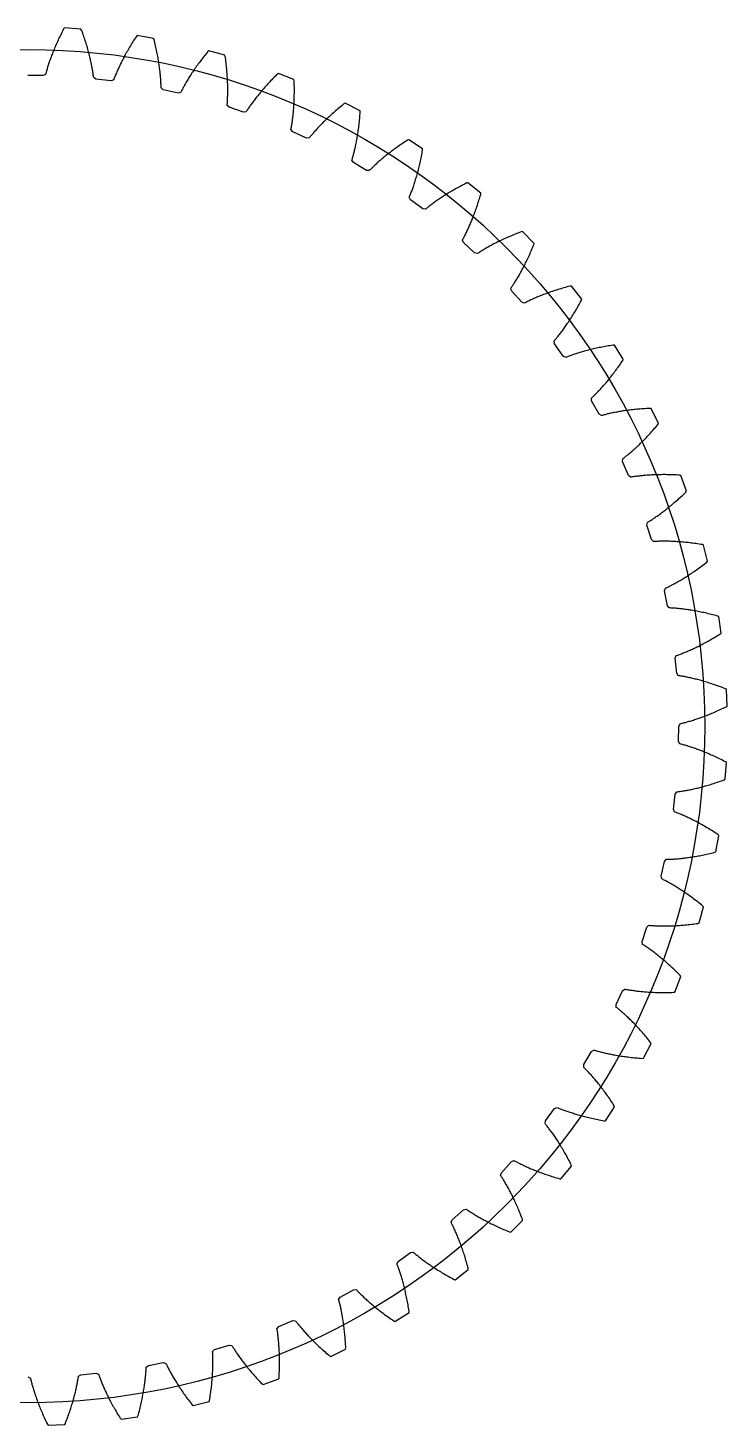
# Model space of a CAD drawing. Extents: x -35.5 to 37.4, y 109.8 to 182.7.
# Drawn here: x 1 to 37.4, y 109.8 to 182.6 of the extents above; entities that cross this region are included whole.
import ezdxf

# ---------------------------------------------------------------- set-up
doc = ezdxf.new("R2010")
doc.units = 0
doc.layers.get('0').update_dxf_attribs({"linetype": 'CONTINUOUS'})

msp = doc.modelspace()

# ---------------------------------------------------------------- linework, layer by layer
for points in [[(34.893, 146.217), (34.96, 146.345), (35.003, 146.355), (35.047, 146.366), (35.092, 146.377), (35.139, 146.389), (35.186, 146.401), (35.234, 146.414), (35.283, 146.427), (35.334, 146.441), (35.385, 146.456), (35.437, 146.471), (35.49, 146.486), (35.545, 146.503), (35.6, 146.52), (35.656, 146.538), (35.713, 146.556), (35.771, 146.575), (35.83, 146.595), (35.89, 146.615), (35.951, 146.637), (36.013, 146.658), (36.076, 146.681), (36.14, 146.704), (36.204, 146.729), (36.27, 146.754), (36.336, 146.779), (36.404, 146.806), (36.472, 146.833), (36.541, 146.861), (36.611, 146.89), (36.682, 146.92), (36.753, 146.951), (36.826, 146.982), (36.899, 147.015), (36.974, 147.048), (37.049, 147.082), (37.125, 147.117), (37.201, 147.153), (37.279, 147.19), (37.357, 147.228), (37.406, 147.266), (37.37, 148.134), (37.319, 148.168), (37.238, 148.199), (37.157, 148.23), (37.078, 148.26), (37, 148.288), (36.922, 148.316), (36.845, 148.343), (36.77, 148.37), (36.695, 148.395), (36.621, 148.42), (36.548, 148.444), (36.476, 148.467), (36.404, 148.49), (36.334, 148.511), (36.265, 148.532), (36.197, 148.553), (36.129, 148.572), (36.063, 148.591), (35.997, 148.609), (35.933, 148.627), (35.87, 148.643), (35.807, 148.66), (35.746, 148.675), (35.685, 148.69), (35.626, 148.704), (35.567, 148.718), (35.51, 148.731), (35.453, 148.743), (35.398, 148.755), (35.344, 148.767), (35.29, 148.778), (35.238, 148.788), (35.187, 148.798), (35.137, 148.807), (35.088, 148.816), (35.039, 148.824), (34.992, 148.832), (34.946, 148.84), (34.902, 148.847), (34.858, 148.853), (34.78, 148.976), (34.707, 149.763), (34.76, 149.898), (34.802, 149.912), (34.845, 149.927), (34.889, 149.943), (34.933, 149.96), (34.979, 149.977), (35.026, 149.995), (35.073, 150.013), (35.122, 150.032), (35.171, 150.052), (35.222, 150.072), (35.273, 150.094), (35.325, 150.116), (35.378, 150.138), (35.433, 150.162), (35.487, 150.186), (35.543, 150.211), (35.6, 150.237), (35.657, 150.264), (35.716, 150.291), (35.775, 150.319), (35.835, 150.348), (35.896, 150.378), (35.958, 150.409), (36.02, 150.441), (36.084, 150.473), (36.148, 150.507), (36.213, 150.541), (36.279, 150.576), (36.345, 150.612), (36.413, 150.649), (36.481, 150.687), (36.55, 150.726), (36.619, 150.766), (36.689, 150.807), (36.761, 150.849), (36.832, 150.892), (36.905, 150.936), (36.978, 150.981), (37.052, 151.026), (37.096, 151.069), (36.971, 151.929), (36.916, 151.957), (36.832, 151.98), (36.749, 152.002), (36.667, 152.023), (36.586, 152.043), (36.506, 152.063), (36.426, 152.082), (36.348, 152.1), (36.271, 152.118), (36.195, 152.135), (36.12, 152.151), (36.046, 152.167), (35.973, 152.181), (35.901, 152.196), (35.83, 152.209), (35.759, 152.222), (35.69, 152.235), (35.622, 152.246), (35.556, 152.258), (35.49, 152.268), (35.425, 152.278), (35.361, 152.288), (35.298, 152.297), (35.236, 152.305), (35.176, 152.313), (35.116, 152.321), (35.058, 152.328), (35, 152.334), (34.944, 152.341), (34.889, 152.346), (34.835, 152.351), (34.782, 152.356), (34.73, 152.361), (34.679, 152.365), (34.629, 152.368), (34.58, 152.372), (34.533, 152.374), (34.486, 152.377), (34.441, 152.379), (34.396, 152.381), (34.307, 152.495), (34.151, 153.27), (34.19, 153.41), (34.23, 153.429), (34.271, 153.448), (34.313, 153.469), (34.356, 153.49), (34.4, 153.511), (34.444, 153.534), (34.49, 153.557), (34.536, 153.581), (34.583, 153.606), (34.631, 153.632), (34.68, 153.658), (34.73, 153.686), (34.78, 153.714), (34.831, 153.743), (34.883, 153.773), (34.936, 153.803), (34.99, 153.835), (35.044, 153.868), (35.1, 153.901), (35.156, 153.935), (35.212, 153.97), (35.27, 154.007), (35.328, 154.044), (35.387, 154.082), (35.446, 154.121), (35.507, 154.161), (35.568, 154.202), (35.63, 154.243), (35.692, 154.286), (35.755, 154.33), (35.819, 154.375), (35.883, 154.421), (35.948, 154.468), (36.014, 154.516), (36.08, 154.565), (36.147, 154.615), (36.215, 154.666), (36.283, 154.719), (36.351, 154.772), (36.391, 154.819), (36.176, 155.661), (36.119, 155.683), (36.033, 155.697), (35.948, 155.71), (35.864, 155.723), (35.781, 155.735), (35.7, 155.746), (35.619, 155.756), (35.54, 155.766), (35.461, 155.776), (35.384, 155.785), (35.307, 155.793), (35.232, 155.801), (35.157, 155.808), (35.084, 155.814), (35.012, 155.821), (34.941, 155.826), (34.871, 155.831), (34.802, 155.836), (34.735, 155.84), (34.668, 155.844), (34.602, 155.847), (34.538, 155.85), (34.475, 155.852), (34.412, 155.854), (34.351, 155.856), (34.291, 155.857), (34.232, 155.858), (34.175, 155.858), (34.118, 155.859), (34.062, 155.858), (34.008, 155.858), (33.955, 155.857), (33.902, 155.856), (33.851, 155.855), (33.802, 155.853), (33.753, 155.851), (33.705, 155.849), (33.659, 155.847), (33.613, 155.844), (33.569, 155.842), (33.468, 155.945), (33.232, 156.7), (33.256, 156.843), (33.294, 156.866), (33.333, 156.89), (33.373, 156.914), (33.413, 156.94), (33.454, 156.966), (33.496, 156.993), (33.539, 157.021), (33.582, 157.05), (33.627, 157.08), (33.672, 157.11), (33.717, 157.142), (33.764, 157.174), (33.811, 157.207), (33.859, 157.241), (33.908, 157.277), (33.957, 157.313), (34.007, 157.35), (34.058, 157.388), (34.109, 157.427), (34.161, 157.467), (34.214, 157.508), (34.268, 157.55), (34.322, 157.592), (34.376, 157.636), (34.431, 157.681), (34.487, 157.727), (34.544, 157.775), (34.601, 157.823), (34.658, 157.872), (34.716, 157.922), (34.775, 157.973), (34.834, 158.026), (34.894, 158.079), (34.954, 158.134), (35.015, 158.19), (35.077, 158.247), (35.138, 158.304), (35.201, 158.364), (35.263, 158.424), (35.298, 158.475), (34.996, 159.289), (34.937, 159.306), (34.85, 159.31), (34.764, 159.315), (34.679, 159.318), (34.596, 159.322), (34.513, 159.324), (34.432, 159.326), (34.352, 159.328), (34.273, 159.329), (34.195, 159.33), (34.118, 159.33), (34.042, 159.33), (33.968, 159.329), (33.894, 159.328), (33.822, 159.327), (33.751, 159.325), (33.68, 159.323), (33.612, 159.32), (33.544, 159.317), (33.477, 159.314), (33.411, 159.31), (33.347, 159.306), (33.284, 159.302), (33.222, 159.297), (33.161, 159.293), (33.101, 159.287), (33.042, 159.282), (32.985, 159.277), (32.928, 159.271), (32.873, 159.265), (32.819, 159.259), (32.766, 159.252), (32.714, 159.246), (32.664, 159.239), (32.614, 159.232), (32.566, 159.226), (32.519, 159.218), (32.473, 159.211), (32.428, 159.204), (32.384, 159.197), (32.273, 159.289), (31.96, 160.016), (31.969, 160.16), (32.004, 160.187), (32.04, 160.215), (32.077, 160.243), (32.114, 160.273), (32.153, 160.303), (32.192, 160.334), (32.231, 160.367), (32.271, 160.4), (32.312, 160.434), (32.354, 160.469), (32.396, 160.505), (32.439, 160.542), (32.482, 160.58), (32.527, 160.619), (32.571, 160.659), (32.617, 160.7), (32.663, 160.742), (32.709, 160.785), (32.756, 160.83), (32.804, 160.875), (32.852, 160.921), (32.901, 160.968), (32.95, 161.017), (32.999, 161.066), (33.05, 161.117), (33.1, 161.168), (33.152, 161.221), (33.203, 161.275), (33.255, 161.33), (33.308, 161.386), (33.361, 161.443), (33.414, 161.501), (33.468, 161.561), (33.523, 161.621), (33.577, 161.683), (33.632, 161.746), (33.688, 161.81), (33.743, 161.875), (33.799, 161.942), (33.829, 161.996), (33.443, 162.775), (33.382, 162.785), (33.295, 162.78), (33.21, 162.776), (33.125, 162.77), (33.042, 162.765), (32.96, 162.759), (32.878, 162.753), (32.799, 162.746), (32.72, 162.739), (32.642, 162.731), (32.566, 162.723), (32.49, 162.715), (32.416, 162.707), (32.343, 162.698), (32.271, 162.689), (32.201, 162.68), (32.131, 162.67), (32.063, 162.66), (31.996, 162.65), (31.93, 162.64), (31.865, 162.63), (31.802, 162.619), (31.739, 162.608), (31.678, 162.597), (31.618, 162.586), (31.559, 162.575), (31.501, 162.563), (31.444, 162.552), (31.389, 162.54), (31.335, 162.529), (31.281, 162.517), (31.229, 162.505), (31.179, 162.493), (31.129, 162.481), (31.08, 162.469), (31.033, 162.457), (30.987, 162.445), (30.942, 162.433), (30.898, 162.422), (30.855, 162.41), (30.735, 162.49), (30.348, 163.18), (30.341, 163.324), (30.374, 163.355), (30.407, 163.386), (30.44, 163.418), (30.475, 163.451), (30.509, 163.486), (30.545, 163.521), (30.581, 163.557), (30.617, 163.594), (30.654, 163.632), (30.692, 163.672), (30.73, 163.712), (30.769, 163.753), (30.808, 163.796), (30.848, 163.839), (30.889, 163.884), (30.929, 163.929), (30.971, 163.976), (31.012, 164.024), (31.054, 164.072), (31.097, 164.122), (31.14, 164.173), (31.184, 164.225), (31.228, 164.279), (31.272, 164.333), (31.317, 164.389), (31.362, 164.445), (31.407, 164.503), (31.453, 164.562), (31.499, 164.622), (31.545, 164.683), (31.592, 164.746), (31.639, 164.809), (31.686, 164.874), (31.734, 164.94), (31.782, 165.007), (31.83, 165.075), (31.878, 165.145), (31.927, 165.216), (31.976, 165.288), (31.999, 165.345), (31.535, 166.079), (31.473, 166.082), (31.387, 166.069), (31.302, 166.055), (31.219, 166.041), (31.136, 166.027), (31.055, 166.012), (30.975, 165.998), (30.896, 165.983), (30.819, 165.967), (30.742, 165.952), (30.667, 165.936), (30.593, 165.92), (30.52, 165.904), (30.449, 165.887), (30.378, 165.871), (30.309, 165.854), (30.241, 165.838), (30.174, 165.821), (30.108, 165.804), (30.044, 165.787), (29.98, 165.769), (29.918, 165.752), (29.857, 165.735), (29.797, 165.718), (29.739, 165.7), (29.681, 165.683), (29.625, 165.665), (29.57, 165.648), (29.516, 165.631), (29.463, 165.613), (29.412, 165.596), (29.361, 165.579), (29.312, 165.562), (29.264, 165.545), (29.217, 165.528), (29.171, 165.511), (29.126, 165.494), (29.083, 165.478), (29.04, 165.461), (28.999, 165.445), (28.871, 165.513), (28.413, 166.158), (28.392, 166.301), (28.421, 166.335), (28.451, 166.369), (28.481, 166.405), (28.511, 166.441), (28.542, 166.479), (28.574, 166.518), (28.606, 166.557), (28.638, 166.598), (28.671, 166.64), (28.705, 166.683), (28.739, 166.727), (28.773, 166.772), (28.807, 166.819), (28.843, 166.866), (28.878, 166.914), (28.914, 166.964), (28.95, 167.015), (28.986, 167.067), (29.023, 167.12), (29.06, 167.174), (29.098, 167.229), (29.136, 167.285), (29.174, 167.343), (29.212, 167.401), (29.251, 167.461), (29.29, 167.522), (29.329, 167.585), (29.368, 167.648), (29.408, 167.713), (29.447, 167.778), (29.487, 167.845), (29.528, 167.913), (29.568, 167.983), (29.608, 168.053), (29.649, 168.125), (29.69, 168.198), (29.731, 168.272), (29.772, 168.348), (29.813, 168.424), (29.83, 168.484), (29.291, 169.165), (29.229, 169.162), (29.145, 169.14), (29.062, 169.117), (28.981, 169.095), (28.9, 169.072), (28.821, 169.049), (28.743, 169.026), (28.666, 169.003), (28.591, 168.979), (28.516, 168.956), (28.443, 168.932), (28.371, 168.909), (28.301, 168.885), (28.231, 168.861), (28.163, 168.838), (28.095, 168.814), (28.03, 168.79), (27.965, 168.766), (27.901, 168.742), (27.839, 168.719), (27.778, 168.695), (27.718, 168.671), (27.659, 168.648), (27.601, 168.624), (27.544, 168.601), (27.489, 168.578), (27.435, 168.554), (27.382, 168.531), (27.33, 168.509), (27.28, 168.486), (27.23, 168.463), (27.182, 168.441), (27.134, 168.419), (27.088, 168.397), (27.043, 168.375), (27, 168.353), (26.957, 168.332), (26.915, 168.311), (26.875, 168.29), (26.836, 168.27), (26.701, 168.324), (26.179, 168.917), (26.143, 169.058), (26.168, 169.094), (26.194, 169.132), (26.22, 169.17), (26.246, 169.21), (26.273, 169.25), (26.301, 169.292), (26.328, 169.335), (26.356, 169.379), (26.385, 169.424), (26.414, 169.47), (26.443, 169.518), (26.472, 169.566), (26.501, 169.616), (26.531, 169.667), (26.562, 169.719), (26.592, 169.772), (26.623, 169.826), (26.654, 169.881), (26.685, 169.938), (26.716, 169.995), (26.747, 170.054), (26.779, 170.114), (26.811, 170.175), (26.843, 170.238), (26.875, 170.301), (26.907, 170.366), (26.94, 170.432), (26.972, 170.499), (27.005, 170.568), (27.038, 170.637), (27.07, 170.708), (27.103, 170.78), (27.136, 170.853), (27.169, 170.928), (27.202, 171.003), (27.235, 171.08), (27.268, 171.158), (27.3, 171.237), (27.333, 171.318), (27.344, 171.379), (26.737, 172), (26.676, 171.991), (26.595, 171.96), (26.515, 171.929), (26.436, 171.898), (26.358, 171.867), (26.282, 171.835), (26.207, 171.804), (26.133, 171.773), (26.06, 171.742), (25.989, 171.711), (25.918, 171.68), (25.849, 171.649), (25.781, 171.618), (25.715, 171.587), (25.649, 171.556), (25.585, 171.526), (25.522, 171.495), (25.46, 171.465), (25.399, 171.434), (25.339, 171.404), (25.281, 171.374), (25.224, 171.345), (25.168, 171.315), (25.113, 171.286), (25.059, 171.256), (25.007, 171.227), (24.955, 171.199), (24.905, 171.17), (24.856, 171.142), (24.808, 171.114), (24.761, 171.087), (24.715, 171.059), (24.67, 171.032), (24.627, 171.006), (24.584, 170.979), (24.543, 170.953), (24.503, 170.928), (24.464, 170.902), (24.426, 170.878), (24.389, 170.853), (24.249, 170.892), (23.668, 171.428), (23.617, 171.564), (23.639, 171.603), (23.66, 171.643), (23.682, 171.684), (23.705, 171.726), (23.727, 171.769), (23.75, 171.814), (23.773, 171.859), (23.796, 171.906), (23.82, 171.954), (23.843, 172.003), (23.867, 172.053), (23.891, 172.104), (23.916, 172.157), (23.94, 172.21), (23.965, 172.265), (23.989, 172.321), (24.014, 172.378), (24.039, 172.436), (24.064, 172.496), (24.089, 172.557), (24.115, 172.618), (24.14, 172.681), (24.165, 172.746), (24.19, 172.811), (24.216, 172.878), (24.241, 172.945), (24.266, 173.014), (24.292, 173.085), (24.317, 173.156), (24.342, 173.229), (24.367, 173.302), (24.393, 173.377), (24.418, 173.454), (24.442, 173.531), (24.467, 173.61), (24.492, 173.69), (24.516, 173.771), (24.541, 173.853), (24.565, 173.936), (24.57, 173.998), (23.901, 174.553), (23.841, 174.537), (23.764, 174.497), (23.687, 174.458), (23.612, 174.419), (23.538, 174.38), (23.465, 174.341), (23.394, 174.302), (23.324, 174.264), (23.255, 174.225), (23.187, 174.187), (23.12, 174.149), (23.055, 174.111), (22.99, 174.073), (22.927, 174.035), (22.865, 173.998), (22.804, 173.96), (22.745, 173.923), (22.686, 173.887), (22.629, 173.85), (22.573, 173.814), (22.518, 173.778), (22.464, 173.742), (22.412, 173.707), (22.36, 173.672), (22.31, 173.638), (22.261, 173.603), (22.212, 173.569), (22.165, 173.536), (22.119, 173.503), (22.075, 173.47), (22.031, 173.437), (21.988, 173.405), (21.947, 173.374), (21.906, 173.343), (21.867, 173.312), (21.828, 173.282), (21.791, 173.252), (21.755, 173.223), (21.719, 173.195), (21.685, 173.166), (21.542, 173.191), (20.908, 173.663), (20.844, 173.793), (20.861, 173.834), (20.878, 173.876), (20.896, 173.919), (20.914, 173.963), (20.931, 174.009), (20.949, 174.055), (20.968, 174.103), (20.986, 174.152), (21.004, 174.202), (21.023, 174.253), (21.041, 174.305), (21.06, 174.359), (21.079, 174.413), (21.097, 174.469), (21.116, 174.526), (21.135, 174.585), (21.153, 174.644), (21.172, 174.705), (21.191, 174.766), (21.209, 174.829), (21.228, 174.893), (21.247, 174.959), (21.265, 175.025), (21.283, 175.093), (21.302, 175.162), (21.32, 175.232), (21.338, 175.303), (21.356, 175.375), (21.373, 175.449), (21.391, 175.524), (21.408, 175.6), (21.425, 175.677), (21.442, 175.756), (21.459, 175.835), (21.475, 175.916), (21.491, 175.998), (21.507, 176.081), (21.523, 176.166), (21.538, 176.251), (21.536, 176.313), (20.813, 176.795), (20.756, 176.773), (20.683, 176.725), (20.611, 176.678), (20.54, 176.632), (20.471, 176.585), (20.402, 176.539), (20.335, 176.493), (20.269, 176.447), (20.205, 176.401), (20.141, 176.356), (20.079, 176.311), (20.018, 176.266), (19.958, 176.222), (19.899, 176.178), (19.841, 176.134), (19.785, 176.091), (19.729, 176.048), (19.675, 176.005), (19.622, 175.963), (19.57, 175.921), (19.519, 175.88), (19.469, 175.839), (19.421, 175.798), (19.373, 175.758), (19.327, 175.718), (19.281, 175.679), (19.237, 175.64), (19.194, 175.602), (19.151, 175.564), (19.11, 175.527), (19.07, 175.49), (19.031, 175.454), (18.993, 175.418), (18.956, 175.383), (18.92, 175.348), (18.885, 175.314), (18.851, 175.281), (18.818, 175.248), (18.786, 175.216), (18.755, 175.184), (18.61, 175.194), (17.93, 175.597), (17.852, 175.719), (17.865, 175.762), (17.878, 175.805), (17.891, 175.85), (17.904, 175.896), (17.917, 175.943), (17.93, 175.991), (17.943, 176.041), (17.956, 176.091), (17.969, 176.143), (17.982, 176.196), (17.995, 176.25), (18.008, 176.305), (18.021, 176.361), (18.034, 176.419), (18.046, 176.477), (18.059, 176.537), (18.071, 176.598), (18.084, 176.66), (18.096, 176.724), (18.108, 176.788), (18.12, 176.854), (18.131, 176.921), (18.143, 176.989), (18.154, 177.058), (18.165, 177.129), (18.175, 177.2), (18.186, 177.273), (18.196, 177.347), (18.206, 177.422), (18.215, 177.498), (18.225, 177.576), (18.234, 177.654), (18.242, 177.734), (18.251, 177.815), (18.258, 177.897), (18.266, 177.98), (18.273, 178.065), (18.28, 178.15), (18.286, 178.237), (18.278, 178.298), (17.508, 178.702), (17.453, 178.674), (17.386, 178.619), (17.319, 178.565), (17.254, 178.511), (17.189, 178.457), (17.126, 178.404), (17.065, 178.351), (17.004, 178.299), (16.944, 178.247), (16.886, 178.195), (16.829, 178.144), (16.772, 178.093), (16.717, 178.043), (16.664, 177.993), (16.611, 177.943), (16.559, 177.894), (16.508, 177.846), (16.459, 177.798), (16.411, 177.75), (16.363, 177.703), (16.317, 177.656), (16.272, 177.61), (16.228, 177.565), (16.184, 177.52), (16.142, 177.476), (16.101, 177.432), (16.061, 177.389), (16.022, 177.346), (15.984, 177.304), (15.947, 177.263), (15.911, 177.222), (15.876, 177.182), (15.842, 177.142), (15.809, 177.104), (15.776, 177.065), (15.745, 177.028), (15.715, 176.991), (15.685, 176.955), (15.657, 176.92), (15.629, 176.885), (15.485, 176.879), (14.766, 177.209), (14.676, 177.323), (14.684, 177.366), (14.693, 177.411), (14.701, 177.457), (14.709, 177.504), (14.717, 177.552), (14.725, 177.601), (14.733, 177.652), (14.74, 177.703), (14.748, 177.756), (14.755, 177.81), (14.763, 177.865), (14.77, 177.921), (14.777, 177.979), (14.783, 178.037), (14.79, 178.097), (14.796, 178.158), (14.802, 178.22), (14.808, 178.283), (14.813, 178.347), (14.818, 178.413), (14.823, 178.479), (14.828, 178.547), (14.832, 178.616), (14.836, 178.686), (14.839, 178.757), (14.842, 178.829), (14.845, 178.903), (14.848, 178.977), (14.85, 179.053), (14.851, 179.13), (14.852, 179.208), (14.853, 179.287), (14.853, 179.367), (14.853, 179.448), (14.852, 179.531), (14.851, 179.614), (14.849, 179.699), (14.847, 179.785), (14.844, 179.872), (14.829, 179.932), (14.022, 180.253), (13.97, 180.219), (13.909, 180.158), (13.848, 180.097), (13.789, 180.037), (13.73, 179.977), (13.673, 179.917), (13.617, 179.858), (13.562, 179.8), (13.509, 179.742), (13.456, 179.684), (13.404, 179.627), (13.354, 179.571), (13.304, 179.515), (13.256, 179.459), (13.209, 179.405), (13.162, 179.351), (13.117, 179.297), (13.073, 179.244), (13.03, 179.192), (12.988, 179.14), (12.947, 179.089), (12.906, 179.038), (12.867, 178.988), (12.829, 178.939), (12.792, 178.891), (12.755, 178.843), (12.72, 178.796), (12.686, 178.749), (12.652, 178.703), (12.62, 178.658), (12.588, 178.614), (12.558, 178.571), (12.528, 178.528), (12.499, 178.486), (12.471, 178.444), (12.444, 178.404), (12.417, 178.364), (12.392, 178.325), (12.367, 178.287), (12.343, 178.25), (12.2, 178.229), (11.451, 178.482), (11.349, 178.585), (11.353, 178.63), (11.357, 178.675), (11.36, 178.721), (11.363, 178.769), (11.366, 178.818), (11.369, 178.867), (11.372, 178.918), (11.374, 178.971), (11.376, 179.024), (11.378, 179.078), (11.379, 179.134), (11.38, 179.19), (11.381, 179.248), (11.382, 179.307), (11.382, 179.367), (11.381, 179.428), (11.381, 179.49), (11.38, 179.554), (11.379, 179.618), (11.377, 179.684), (11.375, 179.751), (11.372, 179.819), (11.369, 179.887), (11.366, 179.958), (11.362, 180.029), (11.357, 180.101), (11.353, 180.174), (11.347, 180.249), (11.341, 180.324), (11.335, 180.401), (11.328, 180.478), (11.32, 180.557), (11.312, 180.637), (11.303, 180.718), (11.294, 180.8), (11.284, 180.883), (11.273, 180.967), (11.262, 181.052), (11.25, 181.138), (11.229, 181.196), (10.393, 181.431), (10.345, 181.392), (10.29, 181.325), (10.236, 181.258), (10.183, 181.191), (10.132, 181.126), (10.081, 181.061), (10.032, 180.996), (9.983, 180.932), (9.936, 180.869), (9.889, 180.806), (9.844, 180.744), (9.8, 180.683), (9.756, 180.622), (9.714, 180.562), (9.673, 180.502), (9.632, 180.444), (9.593, 180.386), (9.554, 180.328), (9.517, 180.272), (9.48, 180.216), (9.445, 180.161), (9.41, 180.106), (9.376, 180.053), (9.344, 180), (9.312, 179.948), (9.281, 179.896), (9.25, 179.846), (9.221, 179.796), (9.193, 179.747), (9.165, 179.699), (9.138, 179.651), (9.112, 179.605), (9.087, 179.559), (9.063, 179.514), (9.039, 179.47), (9.016, 179.427), (8.994, 179.385), (8.973, 179.343), (8.952, 179.303), (8.933, 179.263), (8.792, 179.227), (8.021, 179.401), (7.909, 179.493), (7.908, 179.538), (7.907, 179.583), (7.905, 179.63), (7.904, 179.677), (7.902, 179.726), (7.899, 179.776), (7.896, 179.827), (7.893, 179.879), (7.89, 179.932), (7.886, 179.986), (7.881, 180.042), (7.876, 180.098), (7.871, 180.156), (7.866, 180.214), (7.859, 180.274), (7.853, 180.335), (7.846, 180.397), (7.838, 180.46), (7.83, 180.524), (7.822, 180.589), (7.813, 180.655), (7.803, 180.722), (7.793, 180.79), (7.782, 180.86), (7.771, 180.93), (7.759, 181.001), (7.746, 181.074), (7.733, 181.147), (7.719, 181.222), (7.705, 181.297), (7.69, 181.374), (7.674, 181.451), (7.657, 181.53), (7.64, 181.609), (7.622, 181.69), (7.604, 181.771), (7.585, 181.854), (7.564, 181.937), (7.544, 182.022), (7.517, 182.077), (6.661, 182.223), (6.617, 182.18), (6.569, 182.107), (6.523, 182.035), (6.477, 181.963), (6.433, 181.892), (6.389, 181.822), (6.346, 181.753), (6.305, 181.684), (6.264, 181.616), (6.225, 181.549), (6.186, 181.483), (6.149, 181.417), (6.112, 181.352), (6.076, 181.288), (6.041, 181.225), (6.007, 181.162), (5.974, 181.1), (5.942, 181.039), (5.91, 180.979), (5.88, 180.92), (5.85, 180.861), (5.821, 180.803), (5.794, 180.746), (5.766, 180.69), (5.74, 180.635), (5.715, 180.581), (5.69, 180.527), (5.666, 180.475), (5.643, 180.423), (5.62, 180.372), (5.598, 180.322), (5.578, 180.273), (5.557, 180.225), (5.538, 180.178), (5.519, 180.132), (5.501, 180.087), (5.483, 180.042), (5.466, 179.999), (5.45, 179.956), (5.435, 179.915), (5.299, 179.865), (4.513, 179.956), (4.393, 180.037), (4.387, 180.081), (4.381, 180.126), (4.375, 180.172), (4.368, 180.219), (4.361, 180.267), (4.353, 180.317), (4.345, 180.367), (4.336, 180.418), (4.327, 180.471), (4.318, 180.525), (4.308, 180.579), (4.297, 180.635), (4.286, 180.691), (4.274, 180.749), (4.262, 180.808), (4.249, 180.868), (4.235, 180.929), (4.221, 180.99), (4.207, 181.053), (4.191, 181.117), (4.175, 181.182), (4.159, 181.248), (4.141, 181.314), (4.123, 181.382), (4.105, 181.451), (4.086, 181.521), (4.065, 181.591), (4.045, 181.663), (4.023, 181.736), (4.001, 181.809), (3.978, 181.884), (3.954, 181.959), (3.93, 182.036), (3.904, 182.113), (3.878, 182.191), (3.851, 182.27), (3.823, 182.35), (3.795, 182.431), (3.765, 182.513), (3.732, 182.565), (2.866, 182.621), (2.827, 182.573), (2.787, 182.496), (2.748, 182.419), (2.71, 182.343), (2.673, 182.268), (2.638, 182.194), (2.602, 182.121), (2.568, 182.048), (2.535, 181.976), (2.503, 181.905), (2.471, 181.835), (2.441, 181.766), (2.411, 181.697), (2.382, 181.63), (2.354, 181.563), (2.327, 181.497), (2.3, 181.432), (2.275, 181.368), (2.25, 181.305), (2.226, 181.243), (2.202, 181.182), (2.18, 181.121), (2.158, 181.062), (2.137, 181.003), (2.116, 180.945), (2.097, 180.889), (2.077, 180.833), (2.059, 180.778), (2.041, 180.724), (2.024, 180.672), (2.008, 180.62), (1.992, 180.569), (1.977, 180.519), (1.963, 180.47), (1.949, 180.422), (1.936, 180.375), (1.923, 180.329), (1.911, 180.284), (1.899, 180.24), (1.888, 180.197), (1.758, 180.133), (0.967, 180.142)], [(0.967, 112.291), (1.096, 112.224), (1.106, 112.181), (1.116, 112.137), (1.127, 112.092), (1.139, 112.045), (1.151, 111.998), (1.164, 111.95), (1.177, 111.901), (1.191, 111.85), (1.206, 111.799), (1.221, 111.747), (1.237, 111.694), (1.253, 111.639), (1.27, 111.584), (1.288, 111.528), (1.306, 111.471), (1.326, 111.413), (1.345, 111.354), (1.366, 111.294), (1.387, 111.233), (1.409, 111.171), (1.431, 111.108), (1.455, 111.044), (1.479, 110.98), (1.504, 110.914), (1.53, 110.848), (1.556, 110.78), (1.584, 110.712), (1.612, 110.643), (1.641, 110.573), (1.671, 110.502), (1.701, 110.431), (1.733, 110.358), (1.765, 110.285), (1.798, 110.21), (1.833, 110.135), (1.868, 110.059), (1.904, 109.983), (1.941, 109.905), (1.979, 109.827), (2.017, 109.778), (2.884, 109.814), (2.918, 109.865), (2.95, 109.946), (2.98, 110.027), (3.01, 110.106), (3.039, 110.184), (3.067, 110.262), (3.094, 110.339), (3.12, 110.414), (3.146, 110.489), (3.171, 110.563), (3.194, 110.636), (3.218, 110.708), (3.24, 110.78), (3.262, 110.85), (3.283, 110.919), (3.303, 110.987), (3.323, 111.055), (3.341, 111.121), (3.36, 111.187), (3.377, 111.251), (3.394, 111.314), (3.41, 111.377), (3.425, 111.438), (3.44, 111.499), (3.455, 111.558), (3.468, 111.617), (3.481, 111.674), (3.494, 111.731), (3.506, 111.786), (3.517, 111.84), (3.528, 111.894), (3.538, 111.946), (3.548, 111.997), (3.558, 112.047), (3.566, 112.096), (3.575, 112.145), (3.583, 112.192), (3.59, 112.238), (3.597, 112.282), (3.604, 112.326), (3.726, 112.404), (4.513, 112.477), (4.648, 112.424), (4.663, 112.382), (4.678, 112.339), (4.694, 112.295), (4.71, 112.251), (4.727, 112.205), (4.745, 112.158), (4.763, 112.111), (4.782, 112.062), (4.802, 112.013), (4.823, 111.962), (4.844, 111.911), (4.866, 111.859), (4.889, 111.806), (4.912, 111.751), (4.937, 111.697), (4.962, 111.641), (4.987, 111.584), (5.014, 111.527), (5.041, 111.468), (5.07, 111.409), (5.099, 111.349), (5.129, 111.288), (5.16, 111.226), (5.191, 111.164), (5.224, 111.1), (5.257, 111.036), (5.291, 110.971), (5.327, 110.905), (5.363, 110.839), (5.4, 110.771), (5.438, 110.703), (5.477, 110.634), (5.517, 110.565), (5.558, 110.495), (5.599, 110.423), (5.642, 110.352), (5.686, 110.279), (5.731, 110.206), (5.777, 110.132), (5.82, 110.088), (6.679, 110.213), (6.707, 110.268), (6.73, 110.352), (6.752, 110.435), (6.773, 110.517), (6.794, 110.598), (6.814, 110.678), (6.833, 110.758), (6.851, 110.836), (6.868, 110.913), (6.885, 110.989), (6.901, 111.064), (6.917, 111.138), (6.932, 111.211), (6.946, 111.283), (6.96, 111.354), (6.973, 111.425), (6.985, 111.494), (6.997, 111.562), (7.008, 111.628), (7.019, 111.694), (7.029, 111.759), (7.038, 111.823), (7.047, 111.886), (7.056, 111.948), (7.064, 112.008), (7.071, 112.068), (7.078, 112.126), (7.085, 112.184), (7.091, 112.24), (7.097, 112.295), (7.102, 112.349), (7.107, 112.402), (7.111, 112.454), (7.115, 112.505), (7.119, 112.555), (7.122, 112.604), (7.125, 112.651), (7.127, 112.698), (7.13, 112.743), (7.132, 112.788), (7.245, 112.877), (8.021, 113.033), (8.16, 112.994), (8.179, 112.954), (8.199, 112.913), (8.219, 112.871), (8.24, 112.828), (8.262, 112.784), (8.284, 112.74), (8.308, 112.694), (8.332, 112.648), (8.357, 112.601), (8.382, 112.553), (8.409, 112.504), (8.436, 112.454), (8.464, 112.404), (8.493, 112.353), (8.523, 112.301), (8.554, 112.248), (8.585, 112.194), (8.618, 112.14), (8.651, 112.084), (8.686, 112.028), (8.721, 111.972), (8.757, 111.914), (8.794, 111.856), (8.832, 111.797), (8.871, 111.738), (8.911, 111.677), (8.952, 111.616), (8.994, 111.554), (9.037, 111.492), (9.081, 111.429), (9.126, 111.365), (9.172, 111.301), (9.218, 111.236), (9.266, 111.17), (9.316, 111.104), (9.366, 111.037), (9.417, 110.969), (9.469, 110.901), (9.522, 110.833), (9.57, 110.793), (10.411, 111.008), (10.434, 111.065), (10.447, 111.151), (10.461, 111.236), (10.473, 111.32), (10.485, 111.403), (10.496, 111.484), (10.507, 111.565), (10.517, 111.644), (10.526, 111.723), (10.535, 111.801), (10.543, 111.877), (10.551, 111.952), (10.558, 112.027), (10.565, 112.1), (10.571, 112.172), (10.577, 112.243), (10.582, 112.313), (10.586, 112.382), (10.59, 112.449), (10.594, 112.516), (10.597, 112.582), (10.6, 112.646), (10.603, 112.709), (10.605, 112.772), (10.606, 112.833), (10.607, 112.893), (10.608, 112.952), (10.609, 113.01), (10.609, 113.066), (10.609, 113.122), (10.608, 113.176), (10.608, 113.229), (10.606, 113.282), (10.605, 113.333), (10.604, 113.383), (10.602, 113.431), (10.6, 113.479), (10.597, 113.525), (10.595, 113.571), (10.592, 113.615), (10.696, 113.716), (11.451, 113.952), (11.594, 113.928), (11.617, 113.89), (11.64, 113.851), (11.665, 113.811), (11.69, 113.771), (11.716, 113.73), (11.744, 113.688), (11.771, 113.645), (11.8, 113.602), (11.83, 113.557), (11.861, 113.512), (11.892, 113.467), (11.924, 113.42), (11.958, 113.373), (11.992, 113.325), (12.027, 113.276), (12.063, 113.227), (12.1, 113.177), (12.138, 113.126), (12.177, 113.075), (12.217, 113.023), (12.258, 112.97), (12.3, 112.916), (12.343, 112.862), (12.387, 112.808), (12.432, 112.753), (12.478, 112.697), (12.525, 112.64), (12.573, 112.583), (12.622, 112.526), (12.673, 112.468), (12.724, 112.409), (12.776, 112.35), (12.83, 112.29), (12.884, 112.23), (12.94, 112.169), (12.997, 112.107), (13.055, 112.046), (13.114, 111.983), (13.174, 111.921), (13.225, 111.886), (14.04, 112.188), (14.056, 112.247), (14.061, 112.334), (14.065, 112.42), (14.069, 112.505), (14.072, 112.588), (14.075, 112.671), (14.077, 112.752), (14.078, 112.832), (14.08, 112.911), (14.08, 112.989), (14.08, 113.066), (14.08, 113.142), (14.08, 113.216), (14.079, 113.29), (14.077, 113.362), (14.075, 113.433), (14.073, 113.504), (14.07, 113.572), (14.067, 113.64), (14.064, 113.707), (14.06, 113.773), (14.057, 113.837), (14.052, 113.9), (14.048, 113.962), (14.043, 114.023), (14.038, 114.083), (14.033, 114.142), (14.027, 114.199), (14.021, 114.256), (14.015, 114.311), (14.009, 114.365), (14.003, 114.418), (13.996, 114.47), (13.99, 114.52), (13.983, 114.57), (13.976, 114.618), (13.969, 114.665), (13.962, 114.711), (13.955, 114.756), (13.947, 114.8), (14.04, 114.911), (14.766, 115.224), (14.911, 115.215), (14.937, 115.18), (14.965, 115.144), (14.994, 115.107), (15.023, 115.07), (15.053, 115.031), (15.085, 114.993), (15.117, 114.953), (15.15, 114.913), (15.184, 114.872), (15.219, 114.83), (15.255, 114.788), (15.293, 114.745), (15.331, 114.702), (15.37, 114.657), (15.41, 114.613), (15.451, 114.567), (15.493, 114.521), (15.536, 114.475), (15.58, 114.428), (15.625, 114.38), (15.671, 114.332), (15.719, 114.283), (15.767, 114.234), (15.817, 114.185), (15.867, 114.134), (15.919, 114.084), (15.971, 114.032), (16.025, 113.981), (16.08, 113.929), (16.136, 113.876), (16.193, 113.823), (16.252, 113.77), (16.311, 113.716), (16.372, 113.661), (16.434, 113.607), (16.496, 113.552), (16.561, 113.496), (16.626, 113.441), (16.692, 113.385), (16.747, 113.355), (17.525, 113.741), (17.535, 113.802), (17.531, 113.889), (17.526, 113.974), (17.521, 114.059), (17.515, 114.142), (17.509, 114.224), (17.503, 114.306), (17.496, 114.385), (17.489, 114.464), (17.482, 114.542), (17.474, 114.618), (17.466, 114.694), (17.457, 114.768), (17.448, 114.841), (17.439, 114.913), (17.43, 114.983), (17.421, 115.053), (17.411, 115.121), (17.401, 115.188), (17.391, 115.254), (17.38, 115.319), (17.369, 115.382), (17.359, 115.445), (17.348, 115.506), (17.336, 115.566), (17.325, 115.625), (17.314, 115.683), (17.302, 115.74), (17.291, 115.795), (17.279, 115.85), (17.267, 115.903), (17.255, 115.955), (17.243, 116.005), (17.232, 116.055), (17.22, 116.104), (17.208, 116.151), (17.196, 116.197), (17.184, 116.242), (17.172, 116.286), (17.16, 116.329), (17.241, 116.449), (17.93, 116.836), (18.075, 116.843), (18.105, 116.81), (18.136, 116.777), (18.169, 116.744), (18.202, 116.709), (18.236, 116.675), (18.271, 116.639), (18.307, 116.603), (18.345, 116.567), (18.383, 116.53), (18.422, 116.492), (18.462, 116.454), (18.504, 116.415), (18.546, 116.376), (18.59, 116.336), (18.634, 116.295), (18.68, 116.255), (18.726, 116.213), (18.774, 116.172), (18.823, 116.13), (18.873, 116.087), (18.924, 116.044), (18.976, 116), (19.029, 115.956), (19.083, 115.912), (19.139, 115.867), (19.196, 115.822), (19.253, 115.777), (19.312, 115.731), (19.372, 115.685), (19.434, 115.639), (19.496, 115.592), (19.56, 115.545), (19.624, 115.498), (19.69, 115.45), (19.757, 115.402), (19.826, 115.354), (19.895, 115.306), (19.966, 115.257), (20.038, 115.208), (20.095, 115.185), (20.829, 115.649), (20.833, 115.711), (20.819, 115.797), (20.806, 115.882), (20.792, 115.965), (20.777, 116.048), (20.763, 116.129), (20.748, 116.209), (20.733, 116.288), (20.718, 116.365), (20.702, 116.442), (20.686, 116.517), (20.67, 116.591), (20.654, 116.664), (20.638, 116.735), (20.621, 116.806), (20.605, 116.875), (20.588, 116.943), (20.571, 117.01), (20.554, 117.076), (20.537, 117.14), (20.52, 117.204), (20.503, 117.266), (20.485, 117.327), (20.468, 117.387), (20.451, 117.445), (20.433, 117.503), (20.416, 117.559), (20.399, 117.614), (20.381, 117.668), (20.364, 117.721), (20.347, 117.773), (20.329, 117.823), (20.312, 117.872), (20.295, 117.92), (20.278, 117.967), (20.261, 118.013), (20.245, 118.058), (20.228, 118.101), (20.212, 118.144), (20.196, 118.185), (20.263, 118.313), (20.908, 118.771), (21.051, 118.792), (21.085, 118.763), (21.12, 118.733), (21.155, 118.703), (21.192, 118.673), (21.229, 118.642), (21.268, 118.61), (21.308, 118.578), (21.349, 118.546), (21.391, 118.513), (21.434, 118.479), (21.478, 118.445), (21.523, 118.411), (21.569, 118.377), (21.616, 118.342), (21.665, 118.306), (21.714, 118.27), (21.765, 118.234), (21.817, 118.198), (21.87, 118.161), (21.924, 118.124), (21.979, 118.086), (22.036, 118.048), (22.093, 118.01), (22.152, 117.972), (22.212, 117.933), (22.273, 117.894), (22.335, 117.855), (22.398, 117.816), (22.463, 117.776), (22.529, 117.737), (22.596, 117.697), (22.664, 117.656), (22.733, 117.616), (22.804, 117.576), (22.876, 117.535), (22.949, 117.494), (23.023, 117.453), (23.098, 117.412), (23.175, 117.371), (23.234, 117.354), (23.916, 117.893), (23.913, 117.955), (23.89, 118.039), (23.868, 118.122), (23.845, 118.203), (23.822, 118.284), (23.799, 118.363), (23.776, 118.441), (23.753, 118.518), (23.73, 118.593), (23.706, 118.668), (23.683, 118.741), (23.659, 118.813), (23.636, 118.883), (23.612, 118.953), (23.588, 119.021), (23.564, 119.089), (23.54, 119.155), (23.517, 119.219), (23.493, 119.283), (23.469, 119.345), (23.445, 119.406), (23.422, 119.467), (23.398, 119.525), (23.375, 119.583), (23.351, 119.64), (23.328, 119.695), (23.305, 119.749), (23.282, 119.802), (23.259, 119.854), (23.236, 119.905), (23.214, 119.954), (23.191, 120.002), (23.169, 120.05), (23.147, 120.096), (23.125, 120.141), (23.104, 120.184), (23.083, 120.227), (23.062, 120.269), (23.041, 120.309), (23.02, 120.348), (23.074, 120.483), (23.668, 121.005), (23.808, 121.041), (23.845, 121.016), (23.882, 120.99), (23.92, 120.964), (23.96, 120.938), (24.001, 120.911), (24.043, 120.883), (24.085, 120.856), (24.13, 120.828), (24.175, 120.799), (24.221, 120.771), (24.268, 120.741), (24.317, 120.712), (24.366, 120.683), (24.417, 120.653), (24.469, 120.622), (24.522, 120.592), (24.576, 120.561), (24.632, 120.53), (24.688, 120.499), (24.746, 120.468), (24.805, 120.437), (24.865, 120.405), (24.926, 120.373), (24.988, 120.341), (25.052, 120.309), (25.117, 120.277), (25.183, 120.244), (25.25, 120.212), (25.318, 120.179), (25.388, 120.146), (25.458, 120.114), (25.53, 120.081), (25.604, 120.048), (25.678, 120.015), (25.754, 119.982), (25.83, 119.949), (25.909, 119.916), (25.988, 119.884), (26.068, 119.851), (26.129, 119.84), (26.751, 120.447), (26.741, 120.508), (26.71, 120.589), (26.679, 120.669), (26.648, 120.748), (26.617, 120.826), (26.586, 120.902), (26.555, 120.977), (26.524, 121.051), (26.493, 121.124), (26.461, 121.195), (26.43, 121.266), (26.399, 121.335), (26.368, 121.403), (26.338, 121.469), (26.307, 121.535), (26.276, 121.599), (26.246, 121.662), (26.215, 121.724), (26.185, 121.785), (26.155, 121.845), (26.125, 121.903), (26.095, 121.96), (26.065, 122.016), (26.036, 122.071), (26.007, 122.125), (25.978, 122.177), (25.949, 122.229), (25.921, 122.279), (25.893, 122.328), (25.865, 122.376), (25.837, 122.423), (25.81, 122.469), (25.783, 122.514), (25.756, 122.557), (25.73, 122.6), (25.704, 122.641), (25.678, 122.681), (25.653, 122.72), (25.628, 122.758), (25.604, 122.795), (25.643, 122.935), (26.179, 123.516), (26.315, 123.567), (26.353, 123.545), (26.393, 123.524), (26.434, 123.502), (26.477, 123.479), (26.52, 123.457), (26.564, 123.434), (26.61, 123.411), (26.657, 123.388), (26.704, 123.364), (26.753, 123.341), (26.803, 123.317), (26.855, 123.293), (26.907, 123.268), (26.961, 123.244), (27.016, 123.219), (27.071, 123.195), (27.129, 123.17), (27.187, 123.145), (27.246, 123.12), (27.307, 123.095), (27.369, 123.069), (27.432, 123.044), (27.496, 123.019), (27.561, 122.994), (27.628, 122.968), (27.696, 122.943), (27.765, 122.918), (27.835, 122.892), (27.906, 122.867), (27.979, 122.842), (28.053, 122.817), (28.128, 122.791), (28.204, 122.766), (28.281, 122.742), (28.36, 122.717), (28.44, 122.692), (28.521, 122.668), (28.603, 122.643), (28.687, 122.619), (28.749, 122.614), (29.303, 123.283), (29.287, 123.343), (29.248, 123.42), (29.209, 123.497), (29.17, 123.572), (29.131, 123.646), (29.092, 123.719), (29.053, 123.79), (29.014, 123.86), (28.976, 123.929), (28.937, 123.997), (28.899, 124.064), (28.861, 124.129), (28.823, 124.194), (28.785, 124.257), (28.748, 124.319), (28.711, 124.38), (28.674, 124.439), (28.637, 124.498), (28.601, 124.555), (28.564, 124.611), (28.528, 124.666), (28.493, 124.72), (28.458, 124.772), (28.423, 124.824), (28.388, 124.874), (28.354, 124.923), (28.32, 124.972), (28.286, 125.019), (28.253, 125.065), (28.22, 125.109), (28.188, 125.153), (28.156, 125.196), (28.124, 125.237), (28.093, 125.278), (28.063, 125.317), (28.033, 125.356), (28.003, 125.393), (27.974, 125.429), (27.945, 125.465), (27.917, 125.499), (27.941, 125.642), (28.413, 126.276), (28.543, 126.34), (28.584, 126.323), (28.626, 126.306), (28.669, 126.288), (28.714, 126.27), (28.759, 126.253), (28.805, 126.235), (28.853, 126.216), (28.902, 126.198), (28.952, 126.18), (29.003, 126.161), (29.056, 126.143), (29.109, 126.124), (29.164, 126.105), (29.22, 126.087), (29.277, 126.068), (29.335, 126.049), (29.394, 126.031), (29.455, 126.012), (29.517, 125.993), (29.58, 125.975), (29.644, 125.956), (29.709, 125.937), (29.776, 125.919), (29.843, 125.901), (29.912, 125.882), (29.982, 125.864), (30.053, 125.846), (30.126, 125.829), (30.199, 125.811), (30.274, 125.793), (30.35, 125.776), (30.428, 125.759), (30.506, 125.742), (30.586, 125.725), (30.666, 125.709), (30.748, 125.693), (30.832, 125.677), (30.916, 125.661), (31.002, 125.646), (31.063, 125.648), (31.545, 126.371), (31.523, 126.428), (31.476, 126.501), (31.429, 126.573), (31.382, 126.644), (31.336, 126.713), (31.289, 126.782), (31.243, 126.849), (31.197, 126.915), (31.152, 126.979), (31.107, 127.043), (31.062, 127.105), (31.017, 127.166), (30.973, 127.226), (30.928, 127.285), (30.885, 127.343), (30.841, 127.399), (30.798, 127.455), (30.756, 127.509), (30.713, 127.562), (30.672, 127.614), (30.63, 127.665), (30.589, 127.715), (30.549, 127.763), (30.508, 127.811), (30.469, 127.857), (30.429, 127.903), (30.391, 127.947), (30.352, 127.99), (30.315, 128.033), (30.277, 128.074), (30.24, 128.114), (30.204, 128.153), (30.169, 128.191), (30.133, 128.228), (30.099, 128.264), (30.065, 128.299), (30.031, 128.333), (29.999, 128.366), (29.966, 128.398), (29.935, 128.429), (29.944, 128.574), (30.348, 129.254), (30.47, 129.332), (30.512, 129.319), (30.556, 129.306), (30.601, 129.293), (30.646, 129.28), (30.694, 129.267), (30.742, 129.254), (30.791, 129.241), (30.842, 129.228), (30.893, 129.215), (30.946, 129.202), (31, 129.189), (31.055, 129.176), (31.112, 129.163), (31.169, 129.15), (31.228, 129.138), (31.288, 129.125), (31.349, 129.113), (31.411, 129.1), (31.474, 129.088), (31.539, 129.076), (31.604, 129.064), (31.671, 129.053), (31.739, 129.042), (31.809, 129.03), (31.879, 129.019), (31.951, 129.009), (32.023, 128.998), (32.097, 128.988), (32.172, 128.978), (32.249, 128.969), (32.326, 128.959), (32.405, 128.95), (32.484, 128.942), (32.565, 128.933), (32.647, 128.926), (32.731, 128.918), (32.815, 128.911), (32.901, 128.904), (32.987, 128.898), (33.049, 128.906), (33.452, 129.676), (33.424, 129.731), (33.37, 129.799), (33.315, 129.865), (33.261, 129.93), (33.208, 129.995), (33.155, 130.058), (33.102, 130.12), (33.049, 130.18), (32.997, 130.24), (32.946, 130.298), (32.894, 130.355), (32.844, 130.412), (32.793, 130.467), (32.743, 130.52), (32.694, 130.573), (32.645, 130.625), (32.596, 130.676), (32.548, 130.725), (32.5, 130.773), (32.453, 130.821), (32.407, 130.867), (32.361, 130.912), (32.315, 130.956), (32.27, 131), (32.226, 131.042), (32.182, 131.083), (32.139, 131.123), (32.097, 131.162), (32.055, 131.2), (32.013, 131.237), (31.972, 131.273), (31.932, 131.308), (31.893, 131.342), (31.854, 131.375), (31.816, 131.408), (31.778, 131.439), (31.742, 131.469), (31.705, 131.499), (31.67, 131.527), (31.635, 131.555), (31.63, 131.699), (31.96, 132.418), (32.073, 132.508), (32.117, 132.5), (32.161, 132.491), (32.207, 132.483), (32.254, 132.475), (32.302, 132.467), (32.352, 132.459), (32.402, 132.451), (32.454, 132.444), (32.506, 132.436), (32.56, 132.429), (32.615, 132.421), (32.672, 132.414), (32.729, 132.407), (32.788, 132.401), (32.847, 132.394), (32.908, 132.388), (32.97, 132.382), (33.033, 132.376), (33.098, 132.371), (33.163, 132.366), (33.23, 132.361), (33.297, 132.356), (33.366, 132.352), (33.436, 132.348), (33.507, 132.345), (33.58, 132.342), (33.653, 132.339), (33.728, 132.336), (33.803, 132.334), (33.88, 132.333), (33.958, 132.332), (34.037, 132.331), (34.117, 132.331), (34.199, 132.331), (34.281, 132.332), (34.365, 132.333), (34.45, 132.335), (34.535, 132.337), (34.622, 132.34), (34.682, 132.355), (35.003, 133.162), (34.97, 133.214), (34.908, 133.275), (34.847, 133.336), (34.787, 133.395), (34.727, 133.454), (34.667, 133.511), (34.608, 133.567), (34.55, 133.622), (34.492, 133.675), (34.434, 133.728), (34.377, 133.78), (34.321, 133.83), (34.265, 133.88), (34.21, 133.928), (34.155, 133.975), (34.101, 134.022), (34.047, 134.067), (33.994, 134.111), (33.942, 134.154), (33.89, 134.196), (33.839, 134.238), (33.789, 134.278), (33.739, 134.317), (33.69, 134.355), (33.641, 134.392), (33.593, 134.429), (33.546, 134.464), (33.5, 134.498), (33.454, 134.532), (33.409, 134.564), (33.365, 134.596), (33.321, 134.626), (33.278, 134.656), (33.236, 134.685), (33.195, 134.713), (33.154, 134.74), (33.115, 134.767), (33.076, 134.792), (33.037, 134.817), (33, 134.841), (32.979, 134.984), (33.232, 135.733), (33.336, 135.835), (33.38, 135.831), (33.425, 135.827), (33.472, 135.824), (33.519, 135.821), (33.568, 135.818), (33.618, 135.815), (33.669, 135.812), (33.721, 135.81), (33.774, 135.808), (33.829, 135.806), (33.884, 135.805), (33.941, 135.804), (33.999, 135.803), (34.057, 135.803), (34.117, 135.802), (34.179, 135.803), (34.241, 135.803), (34.304, 135.804), (34.369, 135.805), (34.434, 135.807), (34.501, 135.809), (34.569, 135.812), (34.638, 135.815), (34.708, 135.818), (34.779, 135.822), (34.851, 135.827), (34.925, 135.831), (34.999, 135.837), (35.075, 135.843), (35.151, 135.849), (35.229, 135.856), (35.308, 135.864), (35.387, 135.872), (35.468, 135.881), (35.55, 135.89), (35.633, 135.9), (35.717, 135.911), (35.802, 135.922), (35.888, 135.934), (35.947, 135.955), (36.181, 136.791), (36.142, 136.839), (36.075, 136.894), (36.008, 136.948), (35.942, 137.001), (35.876, 137.052), (35.811, 137.103), (35.746, 137.152), (35.683, 137.201), (35.619, 137.248), (35.557, 137.295), (35.495, 137.34), (35.433, 137.384), (35.372, 137.428), (35.312, 137.47), (35.253, 137.511), (35.194, 137.552), (35.136, 137.591), (35.079, 137.63), (35.022, 137.667), (34.966, 137.704), (34.911, 137.739), (34.857, 137.774), (34.803, 137.808), (34.75, 137.84), (34.698, 137.872), (34.647, 137.903), (34.596, 137.934), (34.546, 137.963), (34.497, 137.991), (34.449, 138.019), (34.402, 138.046), (34.355, 138.072), (34.31, 138.097), (34.265, 138.121), (34.221, 138.145), (34.178, 138.168), (34.135, 138.19), (34.094, 138.211), (34.053, 138.232), (34.014, 138.251), (33.978, 138.392), (34.151, 139.163), (34.244, 139.275), (34.288, 139.276), (34.333, 139.277), (34.38, 139.279), (34.428, 139.28), (34.476, 139.282), (34.526, 139.285), (34.577, 139.288), (34.629, 139.291), (34.682, 139.294), (34.737, 139.298), (34.792, 139.303), (34.849, 139.308), (34.906, 139.313), (34.965, 139.318), (35.024, 139.325), (35.085, 139.331), (35.147, 139.338), (35.21, 139.346), (35.274, 139.354), (35.339, 139.362), (35.405, 139.371), (35.473, 139.381), (35.541, 139.391), (35.61, 139.402), (35.68, 139.413), (35.752, 139.425), (35.824, 139.438), (35.898, 139.451), (35.972, 139.465), (36.048, 139.479), (36.124, 139.494), (36.202, 139.51), (36.28, 139.527), (36.36, 139.544), (36.44, 139.562), (36.522, 139.58), (36.604, 139.599), (36.688, 139.62), (36.772, 139.64), (36.828, 139.667), (36.974, 140.523), (36.93, 140.567), (36.857, 140.615), (36.785, 140.661), (36.714, 140.707), (36.643, 140.752), (36.573, 140.795), (36.503, 140.838), (36.435, 140.879), (36.367, 140.92), (36.3, 140.959), (36.233, 140.998), (36.168, 141.035), (36.103, 141.072), (36.038, 141.108), (35.975, 141.143), (35.912, 141.177), (35.851, 141.21), (35.79, 141.242), (35.729, 141.274), (35.67, 141.304), (35.611, 141.334), (35.554, 141.363), (35.497, 141.39), (35.441, 141.418), (35.386, 141.444), (35.331, 141.469), (35.278, 141.494), (35.225, 141.518), (35.173, 141.541), (35.123, 141.564), (35.073, 141.586), (35.024, 141.607), (34.976, 141.627), (34.929, 141.646), (34.882, 141.665), (34.837, 141.683), (34.793, 141.701), (34.749, 141.718), (34.707, 141.734), (34.665, 141.749), (34.615, 141.885), (34.707, 142.671), (34.787, 142.791), (34.831, 142.797), (34.876, 142.803), (34.922, 142.809), (34.969, 142.816), (35.018, 142.823), (35.067, 142.831), (35.117, 142.839), (35.169, 142.848), (35.221, 142.857), (35.275, 142.866), (35.33, 142.876), (35.385, 142.887), (35.442, 142.898), (35.5, 142.91), (35.558, 142.922), (35.618, 142.935), (35.679, 142.949), (35.741, 142.963), (35.804, 142.977), (35.867, 142.993), (35.932, 143.009), (35.998, 143.025), (36.065, 143.043), (36.133, 143.061), (36.201, 143.079), (36.271, 143.098), (36.342, 143.119), (36.413, 143.139), (36.486, 143.161), (36.56, 143.183), (36.634, 143.206), (36.71, 143.23), (36.786, 143.254), (36.863, 143.28), (36.941, 143.306), (37.021, 143.333), (37.101, 143.361), (37.182, 143.389), (37.263, 143.419), (37.316, 143.452), (37.371, 144.318), (37.323, 144.357), (37.246, 144.397), (37.17, 144.436), (37.094, 144.474), (37.019, 144.511), (36.944, 144.547), (36.871, 144.582), (36.798, 144.616), (36.727, 144.649), (36.656, 144.681), (36.586, 144.713), (36.516, 144.743), (36.448, 144.773), (36.38, 144.802), (36.314, 144.83), (36.248, 144.857), (36.183, 144.884), (36.119, 144.909), (36.056, 144.934), (35.993, 144.958), (35.932, 144.982), (35.872, 145.004), (35.812, 145.026), (35.754, 145.047), (35.696, 145.068), (35.639, 145.088), (35.583, 145.107), (35.529, 145.125), (35.475, 145.143), (35.422, 145.16), (35.37, 145.176), (35.319, 145.192), (35.269, 145.207), (35.22, 145.221), (35.172, 145.235), (35.125, 145.248), (35.079, 145.261), (35.034, 145.273), (34.99, 145.285), (34.948, 145.296), (34.883, 145.426), (34.893, 146.217)]]:
    msp.add_lwpolyline(points)
at = {"color": 1}
msp.add_lwpolyline([(36.245, 146.217), (36.245, 146.217)], dxfattribs=at)
at = {"linetype": 'Continuous'}
msp.add_circle((0.967, 146.217), 35.278, dxfattribs=at)

doc.saveas('drawing.dxf')
